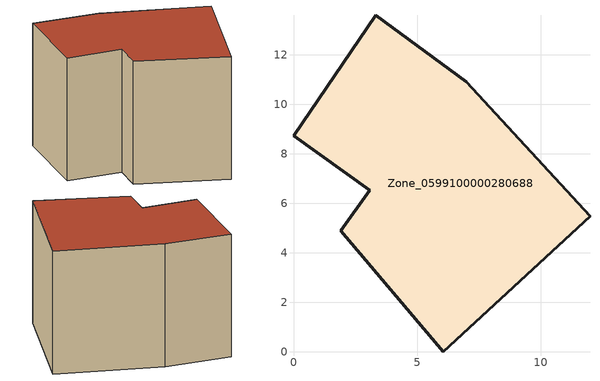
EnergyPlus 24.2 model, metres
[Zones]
Zone_0599100000280688
 floor ground (C_G): 3.33,13.6 6.98,10.91 11.99,5.47 6.05,0 1.92,4.88 3.09,6.52 0,8.74 z0.09
 wall outside (C_F): 6.98,10.91 3.33,13.6 0,8.74 3.09,6.52 1.92,4.88 6.05,0 11.99,5.47 6.98,10.91 z0.09:8.8
 roof outside (C_R): 11.99,5.47 6.98,10.91 3.33,13.6 0,8.74 3.09,6.52 1.92,4.88 6.05,0 z8.8
[BUILDING]
Pand.0599100000280688: North Axis=0; Terrain=City; Loads Convergence Tolerance Value=0.04; Temperature Convergence Tolerance Value=0.4; Solar Distribution=FullExterior; Maximum Number of Warmup Days=25; Minimum Number of Warmup Days=1
[Site:Location]
Rotterdam.The.Hague.AP_ZH_NLD Design_Conditions: Latitude=51.96; Longitude=4.45; Time Zone=1; Elevation=-4.5
[SITE:GROUNDTEMPERATURE:BUILDINGSURFACE]
18, 18, 18, 18, 18, 18, 18, 18, 18, 18, 18, 18
[MATERIAL] Thermal Absorptance=0.9; Solar Absorptance=0.7; Visible Absorptance=0.7
Name | Roughness | Thickness | Conductivity | Density | Specific Heat
G.TC.1946 | MediumSmooth | 0.15 | 1 | 540 | 1210
F.TC.1946 | Rough | 0.3 | 0.857143 | 1920 | 840
R.TC.1946 | MediumRough | 0.2 | 0.909091 | 1500 | 1000
[CONSTRUCTION]
C_G: G.TC.1946
C_F: F.TC.1946
C_R: R.TC.1946
[ZONE]
Zone_0599100000280688: Type=1; Multiplier=1; Ceiling Height=Autocalculate; Volume=Autocalculate; Floor Area=autocalculate; Part of Total Floor Area=Yes
[ZONEINFILTRATION:DESIGNFLOWRATE]
Infil_Zone_0599100000280688: Zone or ZoneList or Space or SpaceList=Zone_0599100000280688; Schedule=AlwaysOn; Design Flow Rate Calculation Method=Flow/Area; Flow Rate per Floor Area=0.003; Constant Term Coefficient=1; Temperature Term Coefficient=0; Velocity Term Coefficient=0; Velocity Squared Term Coefficient=0
[HVACTEMPLATE:ZONE:IDEALLOADSAIRSYSTEM]
Zone_0599100000280688: Maximum Heating Supply Air Temperature=50; Minimum Cooling Supply Air Temperature=13; Maximum Heating Supply Air Humidity Ratio=0.0156; Minimum Cooling Supply Air Humidity Ratio=0.0077; Heating Limit=NoLimit; Cooling Limit=NoLimit; Dehumidification Control Type=ConstantSensibleHeatRatio; Cooling Sensible Heat Ratio=0.7; Dehumidification Setpoint=60; Humidification Control Type=None; Humidification Setpoint=30; Outdoor Air Method=None; Outdoor Air Flow Rate per Person=0.00944; Outdoor Air Flow Rate per Zone Floor Area=0; Outdoor Air Flow Rate per Zone=0; Demand Controlled Ventilation Type=None; Outdoor Air Economizer Type=NoEconomizer; Heat Recovery Type=None; Sensible Heat Recovery Effectiveness=0.7; Latent Heat Recovery Effectiveness=0.65
[ZONECONTROL:THERMOSTAT]
ThermostatControl_Zone_0599100000280688: Zone or ZoneList=Zone_0599100000280688; Control Type Schedule=DualSetpointControlType; Control 1=Thermostat_Zone_0599100000280688; Temperature Difference Between Cutout And Setpoint=0
[THERMOSTATSETPOINT:DUALSETPOINT]
Thermostat_Zone_0599100000280688: Heating Setpoint Temperature Schedule=HeatingSetpoint_Zone_0599100000280688; Cooling Setpoint Temperature Schedule=CoolingSetpoint_Zone_0599100000280688
[SCHEDULE:COMPACT]
HeatingSetpoint_Zone_0599100000280688: Through: 12/31, For: AllDays, Until: 24:00, 21
CoolingSetpoint_Zone_0599100000280688: Through: 12/31, For: AllDays, Until: 24:00, 24
DualSetpointControlType: Through: 12/31, For: AllDays, Until: 24:00, 4
AlwaysOn: Through: 12/31, For: AllDays, Until: 24:00, 1
